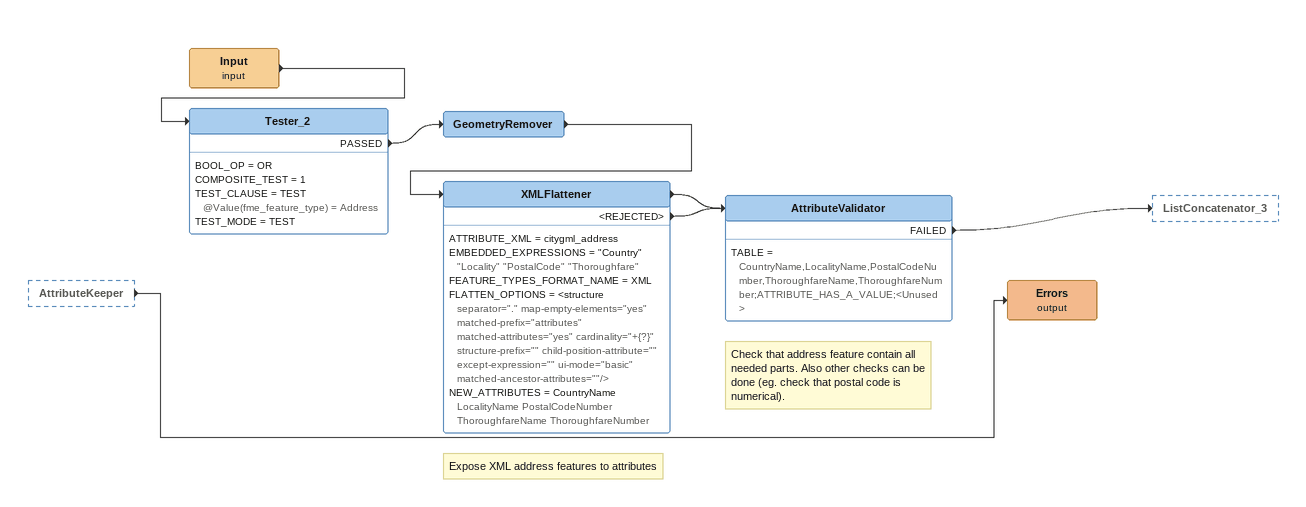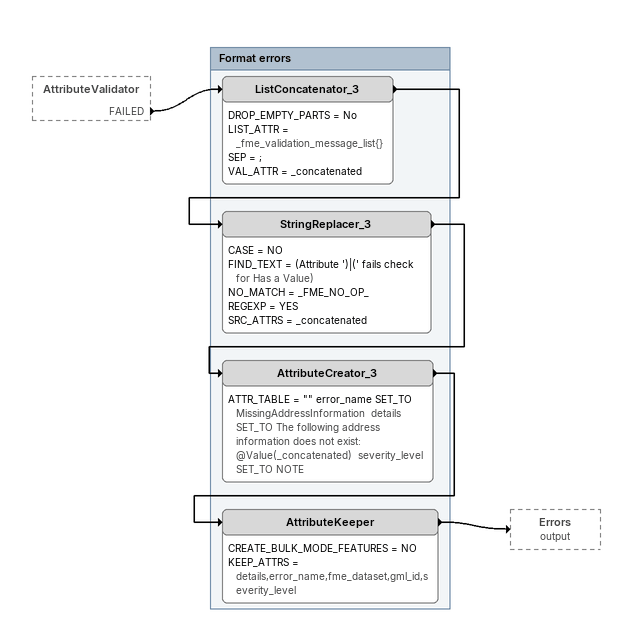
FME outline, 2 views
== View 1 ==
AttributeKeeper [outside]
    -> Errors (output)
Input (input)
    -> Tester_2
Tester_2
    BOOL_OP = OR
    COMPOSITE_TEST = 1
    TEST_CLAUSE = TEST @Value(fme_feature_type) = Address
    TEST_MODE = TEST
    PASSED -> GeometryRemover
GeometryRemover
    -> XMLFlattener
Note: Expose XML address features to attributes
XMLFlattener
    ATTRIBUTE_XML = citygml_address
    EMBEDDED_EXPRESSIONS = "Country" "Locality" "PostalCode" "Thoroughfare"
    FEATURE_TYPES_FORMAT_NAME = XML
    FLATTEN_OPTIONS = <structure separator="." map-empty-elements="yes" matched-prefix="attributes" matched-attributes="yes" cardinality="+{?}" structure-prefix="" child-position-attribute="" except-expression="" ui-mode="basic" matched-ancestor-attributes=""/>
    NEW_ATTRIBUTES = CountryName LocalityName PostalCodeNumber ThoroughfareName ThoroughfareNumber
    -> AttributeValidator
    <REJECTED> -> AttributeValidator
Note: Check that address feature contain all needed parts. Also other checks can be done (eg. check that postal code is numerical).
AttributeValidator
    TABLE = CountryName,LocalityName,PostalCodeNumber,ThoroughfareName,ThoroughfareNumber;ATTRIBUTE_HAS_A_VALUE;<Unused>
    FAILED -> ListConcatenator_3
Errors (output)

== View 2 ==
AttributeValidator [outside]
    FAILED -> ListConcatenator_3

Bookmark: Format errors
ListConcatenator_3
    DROP_EMPTY_PARTS = No
    LIST_ATTR = _fme_validation_message_list{}
    SEP = ;
    VAL_ATTR = _concatenated
    -> StringReplacer_3
StringReplacer_3
    CASE = NO
    FIND_TEXT = (Attribute ')|(' fails check for Has a Value)
    NO_MATCH = _FME_NO_OP_
    REGEXP = YES
    SRC_ATTRS = _concatenated
    -> AttributeCreator_3
AttributeCreator_3
    ATTR_TABLE = "" error_name SET_TO MissingAddressInformation  details SET_TO The following address information does not exist: @Value(_concatenated)  severity_level SET_TO NOTE
    -> AttributeKeeper
AttributeKeeper
    CREATE_BULK_MODE_FEATURES = NO
    KEEP_ATTRS = details,error_name,fme_dataset,gml_id,severity_level
    -> Errors (output)
